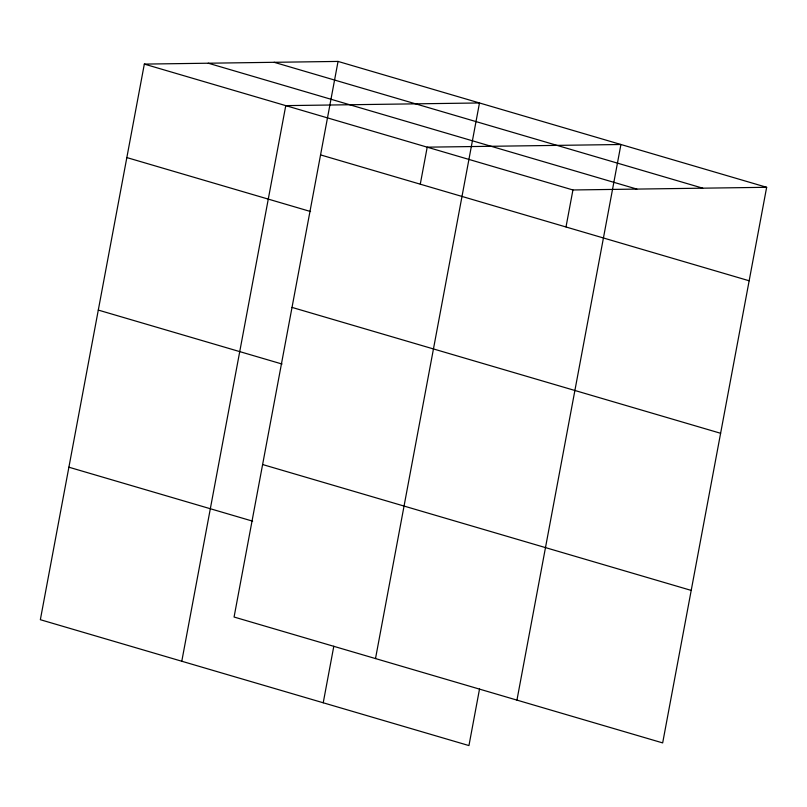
<?xml version="1.0" encoding="UTF-8"?>
<svg xmlns="http://www.w3.org/2000/svg" width="807" height="807" viewBox="0 0 807 807"><rect width="100%" height="100%" fill="white"/><g stroke="black" fill="none" stroke-linecap="round" stroke-linejoin="round"><path stroke-width="1.21" d="M338.052 61.423L234.07 617.032L662.668 742.904L766.65 187.295L338.052 61.423L144.332 64.096L40.35 619.705L468.948 745.577L479.529 689.007M181.787 661.246L285.769 105.626L479.489 102.963L375.507 658.573M323.224 702.776L333.816 646.205M420.296 184.067L427.206 147.167L620.926 144.503L516.944 700.113M566.02 226.868L572.93 189.968L766.65 187.295M274.128 62.3L702.726 188.172M208.256 63.208L636.854 189.08M144.332 64.096L572.93 189.968M320.561 154.904L749.158 280.775M126.84 157.577L310.584 211.535M292.023 307.406L720.611 433.278M98.293 310.08L282.047 364.038M262.618 464.529L691.206 590.401M68.888 467.203L252.641 521.161"/></g></svg>
